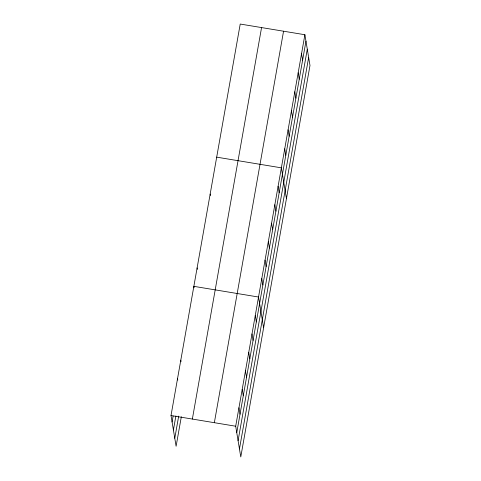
<?xml version="1.0" encoding="UTF-8"?>
<svg xmlns="http://www.w3.org/2000/svg" width="481" height="481" viewBox="0 0 481 481"><rect width="100%" height="100%" fill="white"/><g stroke="black" fill="none" stroke-linecap="round" stroke-linejoin="round"><path stroke-width="0.72" d="M181.325 416.738L176.1 446.266L171.014 415.536L240.223 24.05L304.9 34.734L309.986 65.464L240.777 456.95L235.69 426.22L304.9 34.734M172.084 421.981L173.124 416.077M173.407 429.996L175.89 415.969M174.777 438.251L178.691 416.107M192.358 419.065L261.562 27.573M214.352 422.697L283.556 31.211M236.76 432.666L305.964 41.18M238.083 440.68L307.293 49.188M239.454 448.935L308.658 57.449M216.69 157.155L281.367 167.839L286.454 198.569M171.014 415.536L235.69 426.22M301.533 53.752L302.603 60.191M298.172 72.763L299.242 79.209M294.811 91.781L295.881 98.22M291.45 110.792L292.52 117.238M288.089 129.81L289.159 136.255M284.728 148.827L285.798 155.267M278.102 186.297L279.172 192.737M274.843 204.75L275.908 211.195M271.579 223.208L272.649 229.653M268.32 241.66L269.384 248.106M265.055 260.119L266.119 266.564M261.79 278.577L262.86 285.017M263.618 327.759L258.531 297.03L193.855 286.345L194.09 287.776M255.267 315.488L256.331 321.927M252.002 333.94L253.072 340.386M248.743 352.399L249.807 358.844M245.478 370.857L246.549 377.296M210.167 194.065L210.401 195.502M242.22 389.309L243.284 395.755M238.955 407.768L240.019 414.207M197.114 267.893L197.354 269.324M180.802 360.173L181.042 361.604M177.543 378.625L177.778 380.056"/></g></svg>
